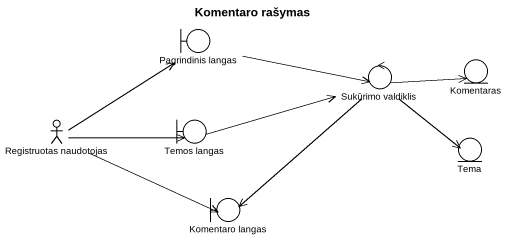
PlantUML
@startuml
title Komentaro rašymas
boundary "Pagrindinis langas" as Pagrindinis_langas
entity Komentaras
control "Sukūrimo valdiklis" as Sukūrimo_valdiklis
actor "Registruotas naudotojas" as Registruotas_naudotojas
boundary "Temos langas" as Temos_langas
entity Tema
boundary "Komentaro langas" as Komentaro_langas
Pagrindinis_langas -right-> Sukūrimo_valdiklis
Sukūrimo_valdiklis -right-> Komentaras
Sukūrimo_valdiklis --> Tema
Sukūrimo_valdiklis --> Komentaro_langas
Registruotas_naudotojas -up-> Pagrindinis_langas
Registruotas_naudotojas -right-> Temos_langas
Registruotas_naudotojas -right-> Komentaro_langas
Temos_langas -right-> Sukūrimo_valdiklis
@enduml
